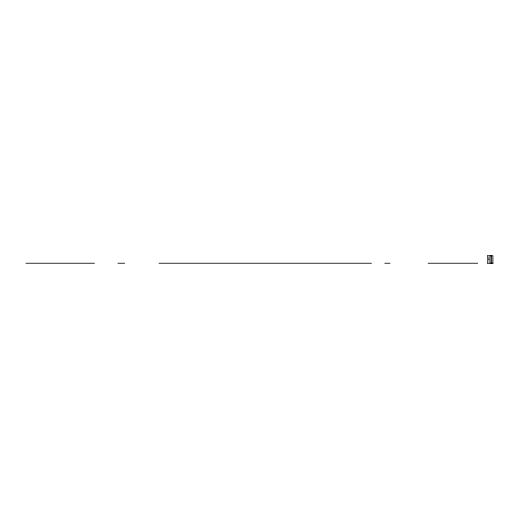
<?xml version="1.0" encoding="UTF-8"?>
<svg xmlns="http://www.w3.org/2000/svg" width="519" height="519" viewBox="0 0 519 519"><rect width="100%" height="100%" fill="white"/><g stroke="black" fill="none" stroke-linecap="round" stroke-linejoin="round"><path stroke-width="0.39" stroke-dasharray="2.6 1.95" d="M489.112 257.262L489.034 261.738L488.956 257.262M488.859 257.262L488.859 261.738"/><path stroke-width="0.78" d="M487.678 255.77L492.914 255.77L492.914 263.23M25.95 263.23L94.464 263.23M117.936 263.23L124.657 263.23M158.983 263.23L371.442 263.23M384.787 263.23L390.074 263.23M428.058 263.23L477.675 263.23M487.665 263.23L493.037 263.23M491.487 255.77L491.487 263.23M490.098 255.77L490.098 263.23M487.743 255.77L487.743 263.23"/></g></svg>
